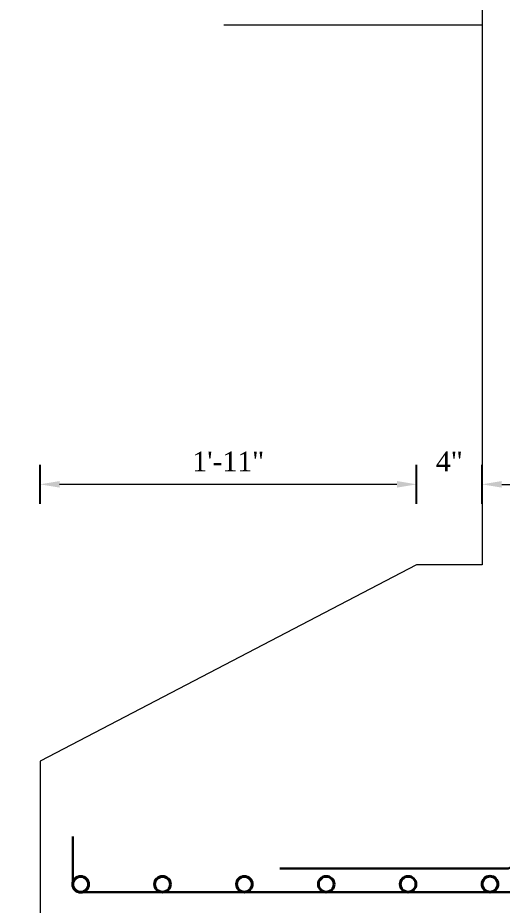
# Model space of a CAD drawing. Header units: feet. Extents: x 28652 to 66086, y -6769 to -640.
# Drawn here: x 53332.4 to 53362, y -1163.6 to -1109.4 of the extents above; entities that cross this region are included whole.
import ezdxf

# ---------------------------------------------------------------- set-up
doc = ezdxf.new("R2010")
doc.units = ezdxf.units.FT
doc.header["$LTSCALE"] = 50
doc.header["$MEASUREMENT"] = 0
doc.header["$PDMODE"] = 34
for name, color, linetype, lineweight in [('DIM', 7, 'Continuous', 9), ('IES_WR_Dimension', 7, 'Continuous', 15), ('IES_WR_GL', 3, 'ORIGINAL_GL', 15), ('IES_WR_Rebar Concrete Line', 2, 'Continuous', 15), ('IES_WR_Rebar-Main', 1, 'Continuous', 30), ('Reinforcement', 1, 'Continuous', 40)]:
    doc.layers.add(name, color=color, linetype=linetype, lineweight=lineweight)
doc.styles.add('arial', font='times.ttf')
doc.styles.add('dimension', font='arial.ttf')
doc.styles.get("Standard").update_dxf_attribs({"font": 'arial.ttf'})
doc.linetypes.add('ORIGINAL_GL', pattern='A,10,-1,["V",Standard,S=2,R=180,X=1,Y=0],-1,0', length=12)
doc.dimstyles.new('1@100', dxfattribs={"dimscale": 0.1, "dimtxt": 60, "dimasz": 60, "dimexe": 60, "dimexo": 0, "dimgap": 30, "dimtad": 1, "dimdec": 0, "dimzin": 0, "dimdsep": 46, "dimlunit": 4, "dimtxsty": 'dimension', "dimcen": 0, "dimclrd": 256, "dimclre": 256, "dimclrt": 256, "dimadec": 0, "dimazin": 0, "dimtfac": 1, "dimtdec": 0, "dimtix": 1, "dimtofl": 0, "dimtmove": 0, "dimatfit": 3, "dimfxl": 60, "dimfxlon": 1, "dimtfillclr": 256, "dimtolj": 1, "dimtzin": 0, "dimlwd": -1, "dimlwe": -1, "dimarcsym": 0})
doc.dimstyles.new('SECS', dxfattribs={"dimtxt": 0.06, "dimasz": 0.06, "dimexe": 0.06, "dimexo": 0, "dimgap": 0.04, "dimtad": 1, "dimdec": 0, "dimzin": 3, "dimdsep": 46, "dimlunit": 4, "dimtxsty": 'arial', "dimcen": 1.25, "dimclrd": 256, "dimclrt": 3, "dimadec": 0, "dimazin": 0, "dimtfac": 1, "dimtdec": 0, "dimtix": 1, "dimtofl": 0, "dimtmove": 2, "dimatfit": 1, "dimfxl": 0.06, "dimfxlon": 1, "dimtolj": 1, "dimtzin": 0, "dimlwd": -1, "dimarcsym": 0})

# ---------------------------------------------------------------- blocks, each defined once
blk = doc.blocks.new('*D1053')
at = {"layer": 'Defpoints', "color": 0}
for p in [(53360.772, -1137.87), (53356.772, -1142.787), (53360.772, -1142.787)]:
    blk.add_point(p, dxfattribs=at)
at = {"layer": 'IES_WR_Dimension', "color": 0, "lineweight": -2}
for p, q in [((53356.772, -1139.07), (53356.772, -1136.67)), ((53360.772, -1139.07), (53360.772, -1136.67))]:
    blk.add_line(p, q, dxfattribs=at)
at = {"layer": 'IES_WR_Dimension'}
for p, q in [((53355.572, -1137.87), (53354.372, -1137.87)), ((53361.972, -1137.87), (53363.172, -1137.87))]:
    blk.add_line(p, q, dxfattribs=at)
for points in [[(53355.572, -1137.67), (53355.572, -1138.07), (53356.772, -1137.87)], [(53361.972, -1137.67), (53361.972, -1138.07), (53360.772, -1137.87)]]:
    blk.add_solid(points, dxfattribs=at)
at = {"layer": 'IES_WR_Dimension', "color": 3, "insert": (53358.772, -1136.47), "char_height": 1.2, "attachment_point": 5, "style": 'arial'}
blk.add_mtext('\\A1;4"', dxfattribs=at)
blk = doc.blocks.new('*D1057')
at = {"layer": 'Defpoints', "color": 0}
for p in [(53333.772, -1137.87), (53356.772, -1142.787), (53333.772, -1154.787)]:
    blk.add_point(p, dxfattribs=at)
at = {"layer": 'IES_WR_Dimension', "color": 0, "lineweight": -2}
for p, q in [((53333.772, -1139.07), (53333.772, -1136.67)), ((53356.772, -1139.07), (53356.772, -1136.67))]:
    blk.add_line(p, q, dxfattribs=at)
at = {"layer": 'IES_WR_Dimension'}
blk.add_line((53355.572, -1137.87), (53334.972, -1137.87), dxfattribs=at)
for points in [[(53334.972, -1137.67), (53334.972, -1138.07), (53333.772, -1137.87)], [(53355.572, -1137.67), (53355.572, -1138.07), (53356.772, -1137.87)]]:
    blk.add_solid(points, dxfattribs=at)
at = {"layer": 'IES_WR_Dimension', "color": 3, "insert": (53345.272, -1136.47), "char_height": 1.2, "attachment_point": 5, "style": 'arial'}
blk.add_mtext('\\A1;1\'-11"', dxfattribs=at)
blk = doc.blocks.new('REBAR CUT')
at = {"layer": 'Reinforcement'}
blk.add_circle((0, 0), 0.024, dxfattribs=at)
blk = doc.blocks.new('*D1507')
at = {"layer": 'Defpoints', "color": 0, "ltscale": 0.1, "transparency": 16777216}
for p in [(53352.89, -1109.787), (53315.645, -1169.787), (53333.772, -1169.787)]:
    blk.add_point(p, dxfattribs=at)
at = {"layer": 'DIM', "ltscale": 0.1, "transparency": 16777216}
for p, q in [((53321.645, -1109.787), (53309.645, -1109.787)), ((53315.645, -1115.787), (53315.645, -1163.787)), ((53321.645, -1169.787), (53309.645, -1169.787))]:
    blk.add_line(p, q, dxfattribs=at)
for points in [[(53314.645, -1115.787), (53316.645, -1115.787), (53315.645, -1109.787)], [(53314.645, -1163.787), (53316.645, -1163.787), (53315.645, -1169.787)]]:
    blk.add_solid(points, dxfattribs=at)
at = {"layer": 'DIM', "ltscale": 0.1, "transparency": 16777216, "insert": (53308.8, -1139.787), "char_height": 6, "attachment_point": 5, "rotation": 90, "style": 'dimension'}
blk.add_mtext("\\A1;5' [1.52]", dxfattribs=at)
blk = doc.blocks.new('*D1511')
at = {"layer": 'Defpoints', "color": 0, "ltscale": 0.1, "transparency": 16777216}
for p in [(53292.001, -1109.787), (53358.772, -1109.787), (53358.772, -1142.787)]:
    blk.add_point(p, dxfattribs=at)
at = {"layer": 'DIM', "ltscale": 0.1, "transparency": 16777216}
for p, q in [((53292.001, -1103.787), (53292.001, -1097.787)), ((53298.001, -1109.787), (53286.001, -1109.787)), ((53298.001, -1142.787), (53286.001, -1142.787)), ((53292.001, -1148.787), (53292.001, -1154.787))]:
    blk.add_line(p, q, dxfattribs=at)
for points in [[(53291.001, -1103.787), (53293.001, -1103.787), (53292.001, -1109.787)], [(53291.001, -1148.787), (53293.001, -1148.787), (53292.001, -1142.787)]]:
    blk.add_solid(points, dxfattribs=at)
at = {"layer": 'DIM', "ltscale": 0.1, "transparency": 16777216, "insert": (53285.155, -1126.287), "char_height": 6, "attachment_point": 5, "rotation": 90, "style": 'dimension'}
blk.add_mtext('\\A1;2\'-9" [0.84]', dxfattribs=at)

msp = doc.modelspace()

# ---------------------------------------------------------------- linework, layer by layer
at = {"layer": 'IES_WR_GL', "ltscale": 0.025}
msp.add_lwpolyline([(53345.007, -1109.787), (53360.772, -1109.787)], dxfattribs=at)
at = {"layer": 'IES_WR_Rebar Concrete Line'}
msp.add_lwpolyline([(53360.772, -1071.667), (53360.772, -1142.787), (53356.772, -1142.787), (53333.772, -1154.787), (53333.772, -1164.787), (53399.772, -1164.787), (53399.772, -1154.787), (53376.772, -1142.787), (53372.772, -1142.787), (53372.772, -1071.667)], dxfattribs=at)
at = {"layer": 'IES_WR_Rebar-Main'}
for points in [[(53362.772, -1071.667), (53362.772, -1160.843, -0.414214), (53362.272, -1161.343), (53348.424, -1161.343)], [(53335.772, -1159.393), (53335.772, -1162.287, 0.414214), (53336.272, -1162.787), (53397.272, -1162.787, 0.414214), (53397.772, -1162.287), (53397.772, -1159.393)]]:
    msp.add_lwpolyline(points, format="xyb", dxfattribs=at)

# ---------------------------------------------------------------- block references
at = {"xscale": 20, "yscale": 20, "zscale": 20}
for p in [(53336.253, -1162.307), (53341.253, -1162.305), (53346.253, -1162.303), (53351.253, -1162.302), (53356.253, -1162.3), (53361.253, -1162.298)]:
    msp.add_blockref('REBAR CUT', p, dxfattribs=at)

# ---------------------------------------------------------------- dimensions: what is measured, and where the dimension line sits
at = {"layer": 'DIM', "ltscale": 0.1}
for base, p1, p2, picture, middle in [((53292.001, -1109.787), (53358.772, -1142.787), (53358.772, -1109.787), '*D1511', (53285.155, -1126.287)), ((53315.645, -1169.787), (53352.89, -1109.787), (53333.772, -1169.787), '*D1507', (53308.8, -1139.787))]:
    dim = msp.add_linear_dim(base=base, p1=p1, p2=p2, angle=90, dimstyle='1@100', dxfattribs=at)
    dim.commit()
    dim.dimension.update_dxf_attribs({"geometry": picture, "text_midpoint": middle})
at = {"layer": 'IES_WR_Dimension'}
for base, p2, picture, middle in [((53333.772, -1137.87), (53333.772, -1154.787), '*D1057', (53345.272, -1136.47)), ((53360.772, -1137.87), (53360.772, -1142.787), '*D1053', (53358.772, -1136.47))]:
    dim = msp.add_linear_dim(base=base, p1=(53356.772, -1142.787), p2=p2, dimstyle='SECS', override={"dimscale": 0, "dimtix": 1, "dimtofl": 0, "dimtmove": 2, "dimatfit": 1}, dxfattribs=at)
    dim.commit()
    dim.dimension.update_dxf_attribs({"geometry": picture, "text_midpoint": middle})

doc.saveas('drawing.dxf')
